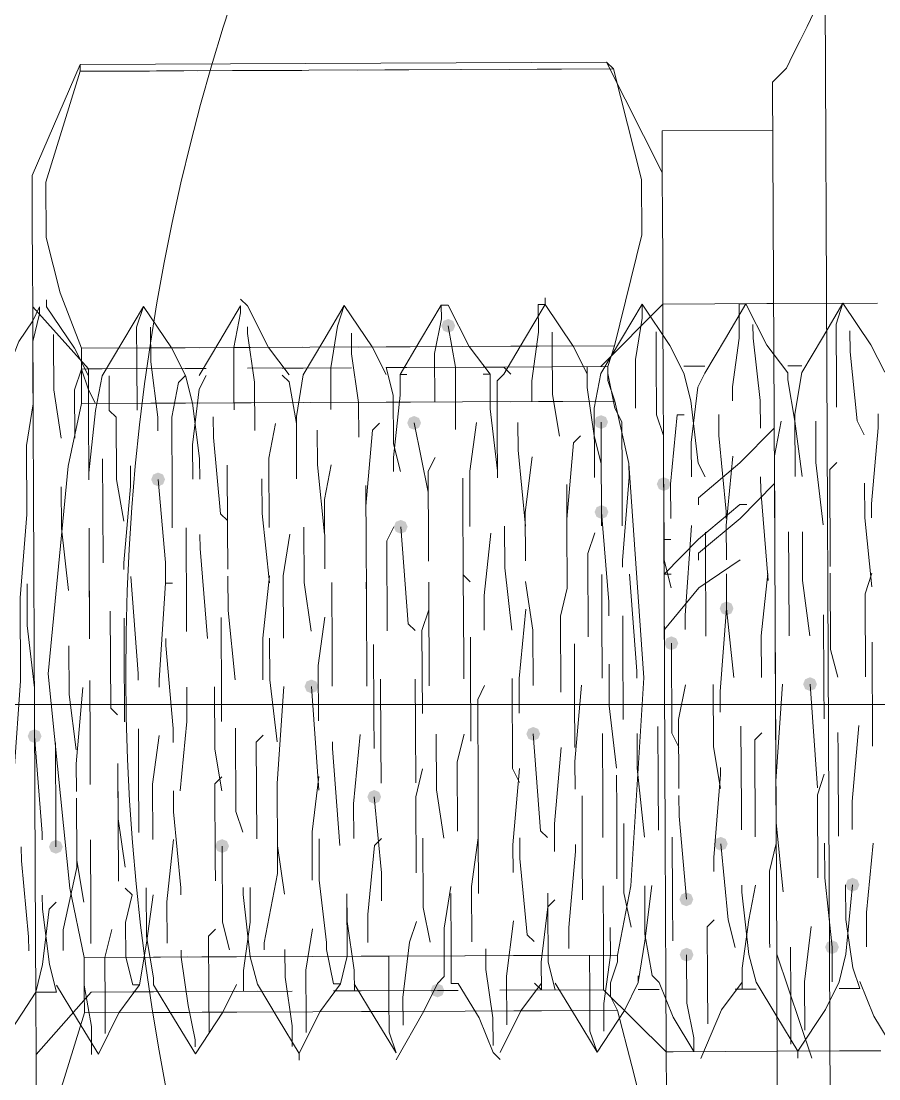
# Model space of a CAD drawing. Header units: millimetres. Extents: x 89051 to 218395, y -330386 to -125649.
# Drawn here: x 100686.65 to 100701.64, y -132844.52 to -132826.04 of the extents above; entities that cross this region are included whole.
import ezdxf

# ---------------------------------------------------------------- set-up
doc = ezdxf.new("R2010")
doc.units = ezdxf.units.MM
doc.header["$LTSCALE"] = 13
for name, pattern in [('1 实线', [0]), ('ACAD_ISO04W100', [30, 24, -3, 0, -3]), ('CENTER', [50.8, 31.75, -6.35, 6.35, -6.35])]:
    doc.linetypes.add(name, pattern=pattern)
doc.layers.get('0').update_dxf_attribs({"color": 1, "linetype": 'CENTER'})
doc.layers.add('C00-00-00', color=7, linetype='Continuous')
doc.layers.add('标注、文本', color=3, linetype='Continuous', lineweight=25)

msp = doc.modelspace()

# ---------------------------------------------------------------- hatches: boundary and pattern name
at = {"layer": 'C00-00-00'}
h = msp.add_hatch(color=256, dxfattribs=at)
h.dxf.hatch_style = 2
h.paths.add_polyline_path([(100693.994, -132831.361), (100694.03, -132831.446), (100694.116, -132831.481), (100694.201, -132831.446), (100694.236, -132831.36), (100694.2, -132831.275), (100694.115, -132831.24), (100694.029, -132831.275)])
h = msp.add_hatch(color=256, dxfattribs=at)
h.dxf.hatch_style = 2
h.paths.add_polyline_path([(100693.397, -132833.058), (100693.433, -132833.143), (100693.518, -132833.178), (100693.604, -132833.142), (100693.639, -132833.057), (100693.603, -132832.972), (100693.517, -132832.936), (100693.432, -132832.972)])
h = msp.add_hatch(color=256, dxfattribs=at)
h.dxf.hatch_style = 2
h.paths.add_polyline_path([(100696.664, -132833.043), (100696.7, -132833.128), (100696.786, -132833.163), (100696.871, -132833.128), (100696.906, -132833.042), (100696.87, -132832.957), (100696.784, -132832.922), (100696.699, -132832.957)])
h = msp.add_hatch(color=256, dxfattribs=at)
h.dxf.hatch_style = 2
h.paths.add_polyline_path([(100688.924, -132834.046), (100688.96, -132834.132), (100689.046, -132834.167), (100689.131, -132834.131), (100689.166, -132834.045), (100689.13, -132833.96), (100689.044, -132833.925), (100688.959, -132833.961)])
h = msp.add_hatch(color=256, dxfattribs=at)
h.dxf.hatch_style = 2
h.paths.add_polyline_path([(100697.758, -132834.127), (100697.794, -132834.212), (100697.88, -132834.248), (100697.965, -132834.212), (100698, -132834.126), (100697.964, -132834.041), (100697.878, -132834.006), (100697.793, -132834.042)])
h = msp.add_hatch(color=256, dxfattribs=at)
h.dxf.hatch_style = 2
h.paths.add_polyline_path([(100696.671, -132834.616), (100696.707, -132834.701), (100696.793, -132834.737), (100696.878, -132834.701), (100696.913, -132834.615), (100696.877, -132834.53), (100696.792, -132834.495), (100696.706, -132834.531)])
h = msp.add_hatch(color=256, dxfattribs=at)
h.dxf.hatch_style = 2
h.paths.add_polyline_path([(100693.163, -132834.874), (100693.199, -132834.959), (100693.285, -132834.995), (100693.37, -132834.959), (100693.405, -132834.873), (100693.369, -132834.788), (100693.284, -132834.753), (100693.198, -132834.788)])
h = msp.add_hatch(color=256, dxfattribs=at)
h.dxf.hatch_style = 2
h.paths.add_polyline_path([(100698.857, -132836.3), (100698.893, -132836.386), (100698.979, -132836.421), (100699.064, -132836.385), (100699.099, -132836.299), (100699.063, -132836.214), (100698.977, -132836.179), (100698.892, -132836.215)])
h = msp.add_hatch(color=256, dxfattribs=at)
h.dxf.hatch_style = 2
h.paths.add_polyline_path([(100697.892, -132836.91), (100697.928, -132836.995), (100698.013, -132837.03), (100698.099, -132836.994), (100698.134, -132836.909), (100698.098, -132836.823), (100698.012, -132836.788), (100697.927, -132836.824)])
h = msp.add_hatch(color=256, dxfattribs=at)
h.dxf.hatch_style = 2
h.paths.add_polyline_path([(100700.315, -132837.625), (100700.351, -132837.71), (100700.437, -132837.745), (100700.522, -132837.709), (100700.557, -132837.624), (100700.521, -132837.538), (100700.436, -132837.503), (100700.35, -132837.539)])
h = msp.add_hatch(color=256, dxfattribs=at)
h.dxf.hatch_style = 2
h.paths.add_polyline_path([(100691.603, -132837.664), (100691.639, -132837.75), (100691.724, -132837.785), (100691.809, -132837.749), (100691.845, -132837.663), (100691.809, -132837.578), (100691.723, -132837.543), (100691.638, -132837.579)])
h = msp.add_hatch(color=256, dxfattribs=at)
h.dxf.hatch_style = 2
h.paths.add_polyline_path([(100686.766, -132838.533), (100686.802, -132838.619), (100686.888, -132838.654), (100686.973, -132838.618), (100687.008, -132838.532), (100686.972, -132838.447), (100686.887, -132838.412), (100686.801, -132838.448)])
h = msp.add_hatch(color=256, dxfattribs=at)
h.dxf.hatch_style = 2
h.paths.add_polyline_path([(100695.479, -132838.494), (100695.515, -132838.579), (100695.6, -132838.614), (100695.686, -132838.578), (100695.721, -132838.493), (100695.685, -132838.407), (100695.599, -132838.372), (100695.514, -132838.408)])
h = msp.add_hatch(color=256, dxfattribs=at)
h.dxf.hatch_style = 2
h.paths.add_polyline_path([(100692.701, -132839.596), (100692.736, -132839.681), (100692.822, -132839.716), (100692.907, -132839.68), (100692.942, -132839.594), (100692.907, -132839.509), (100692.821, -132839.474), (100692.736, -132839.51)])
h = msp.add_hatch(color=256, dxfattribs=at)
h.dxf.hatch_style = 2
h.paths.add_polyline_path([(100687.138, -132840.468), (100687.174, -132840.553), (100687.26, -132840.588), (100687.345, -132840.552), (100687.38, -132840.467), (100687.344, -132840.381), (100687.259, -132840.346), (100687.173, -132840.382)])
h = msp.add_hatch(color=256, dxfattribs=at)
h.dxf.hatch_style = 2
h.paths.add_polyline_path([(100690.042, -132840.455), (100690.078, -132840.54), (100690.164, -132840.575), (100690.249, -132840.539), (100690.284, -132840.454), (100690.248, -132840.368), (100690.163, -132840.333), (100690.077, -132840.369)])
h = msp.add_hatch(color=256, dxfattribs=at)
h.dxf.hatch_style = 2
h.paths.add_polyline_path([(100698.755, -132840.415), (100698.791, -132840.5), (100698.876, -132840.536), (100698.962, -132840.5), (100698.997, -132840.414), (100698.961, -132840.329), (100698.875, -132840.294), (100698.79, -132840.329)])
h = msp.add_hatch(color=256, dxfattribs=at)
h.dxf.hatch_style = 2
h.paths.add_polyline_path([(100701.057, -132841.131), (100701.093, -132841.216), (100701.179, -132841.251), (100701.264, -132841.215), (100701.299, -132841.13), (100701.263, -132841.044), (100701.178, -132841.009), (100701.092, -132841.045)])
h = msp.add_hatch(color=256, dxfattribs=at)
h.dxf.hatch_style = 2
h.paths.add_polyline_path([(100698.154, -132841.386), (100698.19, -132841.471), (100698.276, -132841.506), (100698.361, -132841.47), (100698.396, -132841.385), (100698.36, -132841.299), (100698.274, -132841.264), (100698.189, -132841.3)])
h = msp.add_hatch(color=256, dxfattribs=at)
h.dxf.hatch_style = 2
h.paths.add_polyline_path([(100700.699, -132842.221), (100700.735, -132842.307), (100700.821, -132842.342), (100700.906, -132842.306), (100700.941, -132842.22), (100700.905, -132842.135), (100700.819, -132842.1), (100700.734, -132842.136)])
h = msp.add_hatch(color=256, dxfattribs=at)
h.dxf.hatch_style = 2
h.paths.add_polyline_path([(100698.158, -132842.354), (100698.194, -132842.439), (100698.28, -132842.474), (100698.365, -132842.438), (100698.4, -132842.353), (100698.365, -132842.268), (100698.279, -132842.232), (100698.194, -132842.268)])
h = msp.add_hatch(color=256, dxfattribs=at)
h.dxf.hatch_style = 2
h.paths.add_polyline_path([(100693.805, -132842.979), (100693.841, -132843.064), (100693.927, -132843.099), (100694.012, -132843.063), (100694.047, -132842.978), (100694.011, -132842.892), (100693.925, -132842.857), (100693.84, -132842.893)])

# ---------------------------------------------------------------- linework, layer by layer
at = {"color": 7, "linetype": '1 实线', "lineweight": 0, "extrusion": (0, 0, -1)}
for centre, major_axis, ratio, start_param, end_param in [((100704.687, -132837.484), (-0.209, 45.982), 0.866025, 2.304713, 7.120065), ((100700.754, -132837.502), (-0.209, 45.982), 0.866025, 3.141593, 6.283185), ((100719.918, -132837.415), (0.157, -34.608), 0.908418, 5.225125, 10.48821), ((100707.833, -132837.47), (0.157, -34.608), 0.908418, 6.283185, 9.424778)]:
    msp.add_ellipse(centre, major_axis=major_axis, ratio=ratio, start_param=start_param, end_param=end_param, dxfattribs=at)
at = {"layer": 'C00-00-00', "lineweight": 15}
for points in [[(100699.783, -132827.099), (100700.024, -132826.856), (100700.144, -132826.614), (100700.264, -132826.371), (100700.384, -132826.129), (100700.504, -132825.886)], [(100687.681, -132826.791), (100696.877, -132826.75)], [(100696.877, -132826.75), (100697.854, -132828.681)], [(100696.999, -132826.87), (100696.877, -132826.75)], [(100686.843, -132828.731), (100687.681, -132826.791)], [(100687.682, -132826.912), (100687.085, -132828.851), (100687.09, -132829.819), (100687.336, -132830.786), (100687.704, -132831.753)], [(100687.681, -132826.791), (100687.682, -132826.912)], [(100696.999, -132826.87), (100687.682, -132826.912)], [(100688.892, -132826.907), (100687.682, -132826.912)], [(100689.497, -132826.904), (100688.892, -132826.907)], [(100691.554, -132826.895), (100689.739, -132826.903)], [(100694.337, -132826.882), (100692.522, -132826.89)], [(100696.999, -132826.87), (100695.184, -132826.878)], [(100697.021, -132831.71), (100697.496, -132829.772), (100697.492, -132828.804), (100697.245, -132827.837), (100696.999, -132826.87)], [(100699.853, -132842.346), (100699.783, -132827.099)], [(100697.851, -132827.955), (100699.787, -132827.946)], [(100697.851, -132827.955), (100697.853, -132828.318), (100697.855, -132828.802), (100697.858, -132829.407), (100697.861, -132830.254), (100697.866, -132831.222), (100697.871, -132832.311), (100697.876, -132833.522), (100697.882, -132834.853), (100697.888, -132836.184), (100697.894, -132837.515), (100697.901, -132838.967), (100697.907, -132840.298), (100697.913, -132841.629), (100697.919, -132842.839), (100697.924, -132843.928), (100697.928, -132844.896), (100697.931, -132845.622), (100697.935, -132846.348), (100697.937, -132846.832), (100697.938, -132847.074)], [(100686.923, -132846.398), (100686.922, -132846.277), (100686.921, -132846.035), (100686.919, -132845.551), (100686.916, -132844.825), (100686.913, -132844.099), (100686.908, -132843.131), (100686.903, -132842.042), (100686.898, -132840.832), (100686.892, -132839.501), (100686.886, -132838.17), (100686.88, -132836.96), (100686.874, -132835.629), (100686.868, -132834.298), (100686.863, -132833.088), (100686.858, -132831.999), (100686.853, -132831.03), (100686.85, -132830.304), (100686.847, -132829.578), (100686.844, -132829.094), (100686.843, -132828.852), (100686.843, -132828.731)], [(100686.853, -132831.03), (100687.826, -132832.115)], [(100686.854, -132831.272), (100686.974, -132831.03)], [(100686.974, -132831.03), (100686.975, -132831.151)], [(100687.095, -132831.029), (100687.095, -132830.908)], [(100687.095, -132831.029), (100687.582, -132831.753)], [(100688.429, -132831.628), (100688.789, -132831.022)], [(100688.789, -132831.022), (100688.67, -132831.385)], [(100688.789, -132831.022), (100689.277, -132831.746)], [(100690.123, -132831.621), (100690.483, -132831.014)], [(100690.604, -132831.013), (100690.483, -132830.893)], [(100690.483, -132831.014), (100690.484, -132831.135)], [(100690.604, -132831.013), (100690.971, -132831.738)], [(100691.938, -132831.612), (100692.298, -132831.006)], [(100692.298, -132831.006), (100692.179, -132831.369)], [(100692.298, -132831.006), (100692.786, -132831.73)], [(100693.632, -132831.605), (100693.993, -132830.998)], [(100694.114, -132830.997), (100693.993, -132830.998)], [(100693.993, -132830.998), (100693.994, -132831.24)], [(100694.114, -132830.997), (100694.48, -132831.722)], [(100695.447, -132831.596), (100695.808, -132830.99)], [(100695.808, -132830.99), (100695.687, -132830.99)], [(100695.687, -132830.99), (100695.689, -132831.474)], [(100695.808, -132830.99), (100695.807, -132830.869)], [(100695.808, -132830.99), (100696.295, -132831.714)], [(100696.781, -132832.074), (100697.865, -132830.98)], [(100697.141, -132831.589), (100697.502, -132830.982)], [(100697.502, -132830.982), (100697.503, -132831.224)], [(100697.502, -132830.982), (100697.989, -132831.706)], [(100697.865, -132830.98), (100699.68, -132830.972)], [(100698.957, -132831.581), (100699.317, -132830.974)], [(100699.317, -132830.974), (100699.196, -132830.974)], [(100699.196, -132830.974), (100699.199, -132831.579)], [(100699.317, -132830.974), (100699.683, -132831.698)], [(100699.68, -132830.972), (100699.801, -132830.972)], [(100699.801, -132830.972), (100701.616, -132830.963)], [(100700.651, -132831.573), (100701.011, -132830.966)], [(100701.011, -132830.966), (100700.892, -132831.33)], [(100701.011, -132830.966), (100701.498, -132831.69)], [(100686.975, -132831.151), (100686.856, -132831.636)], [(100690.484, -132831.135), (100690.366, -132831.741)], [(100686.375, -132832.243), (100686.614, -132831.637), (100686.854, -132831.272)], [(100688.67, -132831.385), (100688.673, -132831.99)], [(100688.915, -132831.989), (100688.912, -132831.384)], [(100690.607, -132831.497), (100690.606, -132831.376)], [(100692.179, -132831.369), (100692.061, -132832.096)], [(100693.994, -132831.24), (100693.875, -132831.846)], [(100694.239, -132832.086), (100694.115, -132831.36)], [(100697.503, -132831.224), (100697.385, -132831.951)], [(100699.441, -132831.578), (100699.439, -132831.336)], [(100700.892, -132831.33), (100700.896, -132832.419)], [(100687.219, -132831.634), (100687.218, -132831.513)], [(100690.731, -132832.344), (100690.607, -132831.497)], [(100692.423, -132831.852), (100692.422, -132831.489)], [(100695.689, -132831.474), (100695.572, -132832.322)], [(100695.932, -132831.715), (100695.931, -132831.473)], [(100696.781, -132832.195), (100697.141, -132831.589)], [(100697.748, -132831.949), (100697.746, -132831.465)], [(100698.596, -132832.187), (100698.957, -132831.581)], [(100699.199, -132831.579), (100699.081, -132832.427)], [(100699.567, -132832.667), (100699.441, -132831.578)], [(100700.29, -132832.179), (100700.651, -132831.573)], [(100701.136, -132831.813), (100701.134, -132831.45)], [(100686.856, -132831.636), (100686.859, -132832.362)], [(100687.223, -132832.481), (100687.219, -132831.634)], [(100687.582, -132831.753), (100687.827, -132832.236)], [(100697.021, -132831.71), (100687.704, -132831.753)], [(100688.914, -132831.747), (100687.704, -132831.753)], [(100687.704, -132831.753), (100687.705, -132831.995), (100687.706, -132832.237), (100687.707, -132832.6), (100687.708, -132832.721)], [(100688.069, -132832.235), (100688.429, -132831.628)], [(100689.519, -132831.744), (100688.914, -132831.747)], [(100689.277, -132831.746), (100689.521, -132832.228)], [(100691.576, -132831.735), (100689.761, -132831.743)], [(100689.763, -132832.227), (100690.123, -132831.621)], [(100690.366, -132831.741), (100690.369, -132832.588)], [(100690.971, -132831.738), (100691.336, -132832.22)], [(100691.578, -132832.219), (100691.938, -132831.612)], [(100694.359, -132831.722), (100692.544, -132831.731)], [(100692.786, -132831.73), (100693.03, -132832.212)], [(100693.272, -132832.211), (100693.632, -132831.605)], [(100694.48, -132831.722), (100694.845, -132832.204)], [(100695.087, -132832.203), (100695.447, -132831.596)], [(100697.021, -132831.71), (100695.206, -132831.719)], [(100695.936, -132832.562), (100695.932, -132831.715)], [(100696.295, -132831.714), (100696.539, -132832.197)], [(100697.025, -132832.678), (100696.903, -132832.316), (100696.902, -132832.074), (100697.021, -132831.71)], [(100697.989, -132831.706), (100698.233, -132832.189)], [(100699.683, -132831.698), (100700.048, -132832.181)], [(100701.498, -132831.69), (100701.742, -132832.173)], [(100692.548, -132832.699), (100692.423, -132831.852)], [(100693.875, -132831.846), (100693.879, -132832.693)], [(100697.385, -132831.951), (100697.389, -132832.798)], [(100697.753, -132832.917), (100697.748, -132831.949)], [(100701.262, -132833.022), (100701.136, -132831.813)], [(100687.586, -132832.479), (100687.705, -132832.116)], [(100687.705, -132832.116), (100688.068, -132832.114)], [(100687.705, -132832.116), (100687.828, -132832.478)], [(100687.826, -132832.115), (100689.641, -132832.107)], [(100687.826, -132832.115), (100687.827, -132832.236)], [(100688.673, -132831.99), (100688.677, -132832.837)], [(100689.04, -132832.957), (100688.915, -132831.989)], [(100689.52, -132832.107), (100689.883, -132832.106)], [(100690.609, -132832.102), (100692.424, -132832.094)], [(100691.214, -132832.1), (100691.577, -132832.098)], [(100692.061, -132832.096), (100692.065, -132832.822)], [(100693.029, -132832.091), (100693.392, -132832.09)], [(100693.029, -132832.091), (100693.153, -132832.575)], [(100693.271, -132832.09), (100695.087, -132832.082)], [(100694.244, -132833.175), (100694.239, -132832.086)], [(100694.724, -132832.084), (100695.087, -132832.082)], [(100695.087, -132832.082), (100696.781, -132832.074)], [(100695.208, -132832.203), (100695.087, -132832.082)], [(100696.539, -132832.076), (100696.902, -132832.074)], [(100696.54, -132832.318), (100696.539, -132832.076)], [(100696.539, -132832.076), (100696.54, -132832.439)], [(100698.233, -132832.068), (100698.596, -132832.066)], [(100700.048, -132832.06), (100700.29, -132832.058)], [(100687.827, -132832.236), (100687.828, -132832.599)], [(100688.069, -132832.235), (100687.95, -132832.841)], [(100688.192, -132832.84), (100688.19, -132832.234)], [(100689.4, -132832.35), (100689.521, -132832.228)], [(100689.521, -132832.228), (100689.644, -132832.712)], [(100689.884, -132832.227), (100689.764, -132832.469)], [(100691.215, -132832.221), (100691.336, -132832.341)], [(100691.578, -132832.219), (100691.46, -132832.946)], [(100693.393, -132832.211), (100693.272, -132832.211)], [(100693.272, -132832.211), (100693.274, -132832.574)], [(100694.724, -132832.205), (100694.845, -132832.204)], [(100694.845, -132832.204), (100694.848, -132832.809)], [(100695.087, -132832.203), (100694.967, -132832.325)], [(100694.967, -132832.325), (100694.97, -132833.172)], [(100695.572, -132832.322), (100695.573, -132832.685)], [(100696.781, -132832.195), (100696.663, -132832.801)], [(100697.026, -132832.799), (100696.902, -132832.195)], [(100698.233, -132832.189), (100698.356, -132832.672)], [(100698.596, -132832.187), (100698.476, -132832.43)], [(100700.048, -132832.181), (100700.049, -132832.302)], [(100700.049, -132832.302), (100700.173, -132833.027)], [(100700.29, -132832.179), (100700.173, -132832.906)], [(100686.859, -132832.362), (100686.861, -132832.725)], [(100687.348, -132833.327), (100687.223, -132832.481)], [(100687.59, -132833.326), (100687.586, -132832.479)], [(100687.828, -132832.478), (100687.95, -132832.72)], [(100689.282, -132832.956), (100689.4, -132832.35)], [(100689.764, -132832.469), (100689.647, -132833.438)], [(100690.735, -132833.191), (100690.731, -132832.344)], [(100691.336, -132832.341), (100691.461, -132833.067)], [(100696.54, -132832.439), (100696.665, -132833.285)], [(100698.476, -132832.43), (100698.36, -132833.398)], [(100699.081, -132832.427), (100699.082, -132832.669)], [(100700.896, -132832.419), (100700.898, -132832.782)], [(100697.025, -132832.678), (100687.708, -132832.721)], [(100687.828, -132832.599), (100687.831, -132833.083)], [(100690.369, -132832.588), (100690.371, -132832.83)], [(100694.363, -132832.69), (100692.548, -132832.699)], [(100692.551, -132833.304), (100692.548, -132832.699)], [(100693.153, -132832.575), (100693.156, -132833.422)], [(100693.274, -132832.574), (100693.158, -132833.664)], [(100697.025, -132832.678), (100695.21, -132832.687)], [(100696.06, -132833.288), (100695.936, -132832.562)], [(100697.069, -132842.359), (100697.306, -132841.148), (100697.531, -132837.516), (100697.272, -132833.766), (100697.025, -132832.678)], [(100698.356, -132832.672), (100698.482, -132833.761)], [(100699.569, -132833.151), (100699.567, -132832.667)], [(100686.861, -132832.725), (100686.743, -132833.451), (100686.749, -132834.661), (100686.634, -132836.114), (100686.641, -132837.566), (100686.527, -132839.14), (100686.533, -132840.471), (100686.418, -132841.802), (100686.422, -132842.77), (100686.305, -132843.618), (100686.308, -132844.102), (100686.187, -132844.102)], [(100687.708, -132832.721), (100687.471, -132833.811), (100687.124, -132837.443), (100687.504, -132841.192), (100687.752, -132842.401)], [(100688.918, -132832.715), (100687.708, -132832.721)], [(100687.95, -132832.841), (100687.834, -132833.93)], [(100688.314, -132832.96), (100688.192, -132832.84)], [(100689.523, -132832.712), (100688.918, -132832.715)], [(100689.644, -132832.712), (100689.769, -132833.679)], [(100691.58, -132832.703), (100689.765, -132832.711)], [(100694.848, -132832.809), (100694.974, -132833.898)], [(100696.663, -132832.801), (100696.668, -132833.89)], [(100697.148, -132833.041), (100697.026, -132832.799)], [(100688.319, -132834.049), (100688.314, -132832.96)], [(100689.041, -132833.199), (100689.04, -132832.957)], [(100689.283, -132833.077), (100689.282, -132832.956)], [(100690.01, -132833.315), (100690.008, -132832.952)], [(100690.979, -132833.674), (100691.098, -132833.068)], [(100691.46, -132832.946), (100691.465, -132834.035)], [(100691.461, -132833.067), (100691.465, -132834.035)], [(100692.792, -132833.182), (100692.913, -132833.06)], [(100693.765, -132834.266), (100693.518, -132833.057)], [(100694.49, -132833.9), (100694.607, -132833.052)], [(100695.335, -132833.533), (100695.333, -132833.049)], [(100696.788, -132833.769), (100696.785, -132833.042)], [(100697.152, -132834.009), (100697.148, -132833.041)], [(100697.875, -132833.28), (100697.753, -132832.917)], [(100698, -132834.126), (100698.116, -132832.915)], [(100698.116, -132832.915), (100698.237, -132832.915)], [(100698.843, -132833.275), (100698.842, -132832.912)], [(100699.813, -132833.634), (100699.931, -132833.028)], [(100700.173, -132832.906), (100700.178, -132833.995)], [(100700.173, -132833.027), (100700.299, -132833.995)], [(100700.54, -132833.751), (100700.536, -132833.025)], [(100701.384, -132833.264), (100701.262, -132833.022)], [(100701.626, -132833.141), (100701.625, -132832.899)], [(100687.831, -132833.083), (100687.834, -132833.809)], [(100689.288, -132834.166), (100689.283, -132833.077)], [(100691.827, -132833.791), (100691.824, -132833.186)], [(100692.677, -132834.513), (100692.792, -132833.182)], [(100694.97, -132833.172), (100694.974, -132834.019)], [(100699.811, -132833.15), (100699.208, -132833.758)], [(100701.511, -132834.473), (100701.626, -132833.141)], [(100689.647, -132833.438), (100689.65, -132834.043)], [(100690.137, -132834.646), (100690.01, -132833.315)], [(100693.156, -132833.422), (100693.28, -132833.905)], [(100696.188, -132834.739), (100696.303, -132833.408)], [(100696.303, -132833.408), (100696.423, -132833.286)], [(100696.665, -132833.285), (100696.788, -132833.769)], [(100698.36, -132833.398), (100698.363, -132834.003)], [(100698.97, -132834.606), (100698.843, -132833.275)], [(100695.462, -132834.864), (100695.335, -132833.533)], [(100687.834, -132833.809), (100687.834, -132833.93)], [(100688.075, -132833.687), (100688.079, -132834.534)], [(100688.56, -132833.806), (100688.562, -132834.169)], [(100689.769, -132833.679), (100689.771, -132834.042)], [(100690.254, -132833.798), (100690.259, -132834.887)], [(100690.985, -132834.884), (100690.979, -132833.674)], [(100691.954, -132835.001), (100691.827, -132833.791)], [(100692.069, -132833.79), (100691.951, -132834.396)], [(100693.158, -132833.664), (100693.159, -132833.906)], [(100693.884, -132833.661), (100693.764, -132833.903)], [(100695.578, -132833.653), (100695.461, -132834.622)], [(100696.792, -132834.495), (100696.788, -132833.769)], [(100697.272, -132833.766), (100697.273, -132834.008)], [(100698.482, -132833.761), (100698.605, -132834.002)], [(100699.208, -132833.758), (100698.485, -132834.366)], [(100699.087, -132833.637), (100698.971, -132834.848)], [(100699.818, -132834.844), (100699.813, -132833.634)], [(100700.665, -132834.84), (100700.54, -132833.751)], [(100700.903, -132833.75), (100700.782, -132833.871)], [(100687.834, -132833.93), (100687.835, -132834.051)], [(100693.764, -132833.903), (100693.77, -132835.234)], [(100694.494, -132834.868), (100694.49, -132833.9)], [(100696.668, -132833.89), (100696.668, -132834.011)], [(100700.782, -132833.871), (100700.79, -132835.565)], [(100687.355, -132834.9), (100687.351, -132834.174)], [(100688.443, -132834.775), (100688.319, -132834.049)], [(100688.562, -132834.169), (100688.447, -132835.501)], [(100689.173, -132835.497), (100689.045, -132834.046)], [(100689.291, -132834.892), (100689.288, -132834.166)], [(100690.863, -132834.643), (100690.86, -132834.037)], [(100692.681, -132835.239), (100692.676, -132834.15)], [(100694.371, -132834.385), (100694.369, -132834.022)], [(100696.188, -132834.86), (100696.185, -132834.134)], [(100697.156, -132834.856), (100697.152, -132834.009)], [(100697.273, -132834.008), (100697.159, -132835.461)], [(100697.885, -132835.458), (100697.879, -132834.127)], [(100698.003, -132834.731), (100698, -132834.126)], [(100699.815, -132834.118), (100699.213, -132834.726)], [(100699.574, -132834.24), (100699.573, -132833.998)], [(100701.391, -132834.716), (100701.388, -132834.111)], [(100693.768, -132834.871), (100693.765, -132834.266)], [(100699.702, -132835.812), (100699.574, -132834.24)], [(100688.079, -132834.534), (100688.084, -132835.502)], [(100691.951, -132834.396), (100691.956, -132835.606)], [(100692.679, -132834.876), (100692.677, -132834.513)], [(100694.377, -132835.716), (100694.371, -132834.385)], [(100696.793, -132834.858), (100696.792, -132834.495)], [(100698.485, -132834.366), (100698.486, -132834.487)], [(100698.488, -132835.092), (100699.212, -132834.484)], [(100699.212, -132834.484), (100699.333, -132834.483)], [(100701.512, -132834.715), (100701.511, -132834.473)], [(100690.258, -132834.766), (100690.137, -132834.646)], [(100690.989, -132835.852), (100690.863, -132834.643)], [(100695.461, -132834.622), (100695.465, -132835.469)], [(100696.792, -132834.616), (100696.92, -132836.188)], [(100699.213, -132834.726), (100698.49, -132835.334)], [(100698.971, -132834.727), (100698.97, -132834.606)], [(100699.818, -132834.844), (100699.818, -132834.723)], [(100701.517, -132835.925), (100701.391, -132834.716)], [(100687.481, -132835.989), (100687.355, -132834.9)], [(100687.839, -132834.898), (100687.842, -132835.503)], [(100689.533, -132834.891), (100689.54, -132836.464)], [(100690.259, -132834.887), (100690.262, -132835.613)], [(100691.59, -132834.881), (100691.594, -132835.849)], [(100693.163, -132834.874), (100693.043, -132835.117)], [(100693.284, -132834.874), (100693.413, -132836.567)], [(100695.099, -132834.865), (100695.102, -132835.591)], [(100696.189, -132835.102), (100696.188, -132834.739)], [(100696.193, -132835.949), (100696.188, -132834.86)], [(100698.366, -132834.85), (100698.253, -132836.424)], [(100698.971, -132834.848), (100698.974, -132835.453)], [(100687.839, -132835.019), (100687.841, -132835.382)], [(100689.775, -132835.01), (100689.777, -132835.252)], [(100691.349, -132835.003), (100691.231, -132835.73)], [(100694.858, -132834.987), (100694.742, -132836.077)], [(100696.673, -132834.979), (100696.553, -132835.343)], [(100698.004, -132835.094), (100697.883, -132835.095)], [(100697.886, -132835.7), (100698.488, -132835.092)], [(100698.609, -132834.97), (100698.61, -132835.212)], [(100700.061, -132834.964), (100700.064, -132835.69)], [(100700.303, -132834.963), (100700.307, -132835.81)], [(100689.777, -132835.252), (100689.905, -132836.825)], [(100692.684, -132835.965), (100692.681, -132835.239)], [(100693.043, -132835.117), (100693.05, -132836.69)], [(100693.77, -132835.234), (100693.771, -132835.476)], [(100698.61, -132835.212), (100698.617, -132836.785)], [(100687.841, -132835.382), (100687.848, -132836.834)], [(100696.553, -132835.343), (100696.56, -132836.795)], [(100697.159, -132835.461), (100697.16, -132835.582)], [(100698.008, -132835.941), (100697.885, -132835.458)], [(100698.49, -132835.334), (100698.49, -132835.455)], [(100698.492, -132835.939), (100699.216, -132835.452)], [(100687.842, -132835.503), (100687.846, -132836.471)], [(100688.447, -132835.501), (100688.447, -132835.622)], [(100689.174, -132835.86), (100689.173, -132835.497)], [(100695.102, -132835.591), (100695.228, -132836.68)], [(100688.697, -132837.436), (100688.569, -132835.742)], [(100690.266, -132836.339), (100690.263, -132835.734)], [(100690.873, -132836.821), (100690.989, -132835.731)], [(100691.231, -132835.73), (100691.236, -132836.819)], [(100693.773, -132835.96), (100693.773, -132835.839)], [(100694.499, -132835.836), (100694.377, -132835.716)], [(100694.384, -132837.168), (100694.377, -132835.716)], [(100695.591, -132836.678), (100695.467, -132835.832)], [(100696.8, -132836.431), (100696.797, -132835.705)], [(100697.41, -132837.396), (100697.281, -132835.702)], [(100697.886, -132835.7), (100698.007, -132835.699)], [(100697.894, -132837.515), (100697.886, -132835.7)], [(100698.978, -132836.3), (100698.975, -132835.695)], [(100699.585, -132836.781), (100699.701, -132835.691)], [(100700.064, -132835.69), (100700.069, -132836.779)], [(100700.307, -132835.81), (100700.432, -132836.777)], [(100700.796, -132837.018), (100700.79, -132835.686)], [(100701.397, -132836.047), (100701.516, -132835.683)], [(100686.757, -132836.597), (100686.754, -132835.871)], [(100689.061, -132837.555), (100689.174, -132835.86)], [(100689.174, -132835.86), (100689.295, -132835.86)], [(100691.594, -132835.849), (100691.719, -132836.696)], [(100692.084, -132837.057), (100692.078, -132835.847)], [(100692.685, -132836.086), (100692.683, -132835.844)], [(100693.781, -132837.654), (100693.773, -132835.96)], [(100696.074, -132836.434), (100696.193, -132835.949)], [(100697.891, -132836.668), (100698.492, -132835.939)], [(100692.692, -132837.659), (100692.685, -132836.086)], [(100694.742, -132836.077), (100694.744, -132836.682)], [(100696.92, -132836.188), (100696.921, -132836.43)], [(100701.404, -132837.499), (100701.397, -132836.047)], [(100688.208, -132836.349), (100688.216, -132838.043)], [(100690.392, -132837.549), (100690.266, -132836.339)], [(100693.775, -132836.323), (100693.655, -132836.687)], [(100695.469, -132836.316), (100695.353, -132837.526)], [(100698.978, -132836.3), (100698.864, -132837.752)], [(100699.104, -132837.509), (100698.978, -132836.3)], [(100687.846, -132836.471), (100687.847, -132836.713)], [(100688.451, -132836.469), (100688.453, -132836.953)], [(100689.54, -132836.464), (100689.541, -132836.706)], [(100690.145, -132836.461), (100690.152, -132837.913)], [(100691.96, -132836.453), (100691.843, -132837.3)], [(100693.413, -132836.567), (100693.534, -132836.688)], [(100696.08, -132837.765), (100696.074, -132836.434)], [(100696.805, -132837.52), (100696.8, -132836.431)], [(100697.163, -132836.429), (100697.166, -132836.913)], [(100698.253, -132836.424), (100698.254, -132836.666)], [(100700.673, -132836.413), (100700.678, -132837.623)], [(100686.883, -132837.686), (100686.757, -132836.597)], [(100693.655, -132836.687), (100693.662, -132838.139)], [(100695.596, -132837.646), (100695.591, -132836.678)], [(100688.453, -132836.953), (100688.459, -132838.284)], [(100689.179, -132836.949), (100689.179, -132836.828)], [(100689.307, -132838.401), (100689.179, -132836.949)], [(100690.876, -132837.547), (100690.873, -132836.821)], [(100690.997, -132837.546), (100690.994, -132836.82)], [(100692.815, -132838.143), (100692.809, -132836.933)], [(100694.505, -132837.288), (100694.503, -132836.804)], [(100696.323, -132837.885), (100696.319, -132836.917)], [(100697.166, -132836.913), (100697.172, -132838.244)], [(100698.02, -132838.482), (100698.013, -132836.909)], [(100699.589, -132837.507), (100699.585, -132836.781)], [(100699.833, -132838.111), (100699.827, -132836.78)], [(100701.53, -132838.708), (100701.522, -132836.893)], [(100687.489, -132837.804), (100687.485, -132836.957)], [(100692.087, -132837.662), (100692.084, -132837.057)], [(100700.92, -132837.501), (100700.796, -132837.018)], [(100691.843, -132837.3), (100691.847, -132838.268)], [(100694.385, -132837.531), (100694.384, -132837.168)], [(100694.511, -132838.619), (100694.505, -132837.288)], [(100696.925, -132837.277), (100696.929, -132838.003)], [(100688.698, -132837.557), (100688.697, -132837.436)], [(100697.41, -132837.517), (100697.41, -132837.396)], [(100687.73, -132837.682), (100687.615, -132839.014)], [(100687.851, -132837.56), (100687.856, -132838.649)], [(100689.062, -132837.676), (100689.061, -132837.555)], [(100689.546, -132837.674), (100689.548, -132838.279)], [(100690.03, -132837.672), (100690.035, -132838.761)], [(100691.123, -132838.635), (100690.997, -132837.546)], [(100691.24, -132837.666), (100691.126, -132839.361)], [(100691.724, -132837.664), (100691.853, -132839.478)], [(100692.933, -132837.537), (100692.938, -132838.626)], [(100693.538, -132837.535), (100693.542, -132838.382)], [(100694.749, -132837.65), (100694.629, -132837.893)], [(100695.232, -132837.527), (100695.239, -132839.1)], [(100695.353, -132837.526), (100695.356, -132838.131)], [(100696.443, -132837.642), (100696.328, -132838.974)], [(100698.258, -132837.634), (100698.14, -132838.24)], [(100698.742, -132837.632), (100698.747, -132838.721)], [(100699.952, -132837.626), (100699.839, -132839.321)], [(100700.436, -132837.624), (100700.565, -132839.439)], [(100700.678, -132837.623), (100700.681, -132838.228)], [(100687.614, -132838.772), (100687.489, -132837.804)], [(100698.864, -132837.752), (100698.865, -132838.115)], [(100688.216, -132838.043), (100688.338, -132838.163)], [(100690.152, -132837.913), (100690.153, -132838.276)], [(100694.629, -132837.893), (100694.636, -132839.466)], [(100696.327, -132838.732), (100696.323, -132837.885)], [(100696.929, -132838.003), (100697.055, -132839.092)], [(100692.818, -132838.748), (100692.815, -132838.143)], [(100698.14, -132838.24), (100698.145, -132839.45)], [(100699.835, -132838.595), (100699.833, -132838.111)], [(100688.705, -132839.13), (100688.702, -132838.404)], [(100689.308, -132838.643), (100689.307, -132838.401)], [(100689.548, -132838.279), (100689.433, -132839.489)], [(100690.402, -132839.848), (100690.396, -132838.396)], [(100693.542, -132838.382), (100693.546, -132839.35)], [(100697.782, -132839.33), (100697.777, -132838.362)], [(100699.236, -132839.808), (100699.229, -132838.356)], [(100701.172, -132839.678), (100701.286, -132838.346)], [(100687.016, -132840.226), (100686.887, -132838.533)], [(100688.948, -132839.371), (100689.065, -132838.523)], [(100690.76, -132838.636), (100690.88, -132838.515)], [(100692.459, -132839.718), (100692.575, -132838.507)], [(100693.91, -132839.469), (100693.906, -132838.501)], [(100694.271, -132838.983), (100694.39, -132838.499)], [(100695.728, -132840.187), (100695.6, -132838.493)], [(100696.81, -132838.609), (100696.81, -132838.488)], [(100696.815, -132839.577), (100696.81, -132838.609)], [(100697.418, -132839.09), (100697.415, -132838.485)], [(100698.142, -132838.724), (100698.02, -132838.482)], [(100699.472, -132838.597), (100699.593, -132838.475)], [(100699.48, -132840.291), (100699.472, -132838.597)], [(100700.926, -132838.832), (100700.924, -132838.469)], [(100687.257, -132840.104), (100687.251, -132838.652)], [(100687.856, -132838.649), (100687.859, -132839.376)], [(100690.035, -132838.761), (100690.159, -132839.486)], [(100690.768, -132840.33), (100690.76, -132838.636)], [(100692.092, -132838.751), (100692.091, -132838.63)], [(100692.22, -132840.445), (100692.092, -132838.751)], [(100692.938, -132838.626), (100692.941, -132839.352)], [(100695.97, -132840.065), (100696.085, -132838.733)], [(100698.747, -132838.721), (100698.871, -132839.446)], [(100694.276, -132840.193), (100694.271, -132838.983)], [(100696.328, -132838.974), (100696.33, -132839.458)], [(100700.932, -132840.284), (100700.926, -132838.832)], [(100687.615, -132839.014), (100687.618, -132839.498)], [(100688.342, -132839.01), (100688.346, -132839.978)], [(100688.71, -132840.219), (100688.705, -132839.13)], [(100693.666, -132839.107), (100693.548, -132839.592)], [(100695.239, -132839.1), (100695.362, -132839.341)], [(100695.36, -132839.099), (100695.245, -132840.431)], [(100697.544, -132840.3), (100697.418, -132839.09)], [(100698.87, -132839.083), (100698.87, -132839.204)], [(100688.343, -132839.252), (100688.346, -132839.978)], [(100690.158, -132839.244), (100690.037, -132839.366)], [(100691.852, -132839.236), (100691.735, -132840.205)], [(100697.055, -132839.213), (100697.058, -132839.818)], [(100697.786, -132840.177), (100697.782, -132839.33)], [(100698.87, -132839.204), (100698.756, -132840.657)], [(100699.839, -132839.321), (100699.839, -132839.442)], [(100700.685, -132839.196), (100700.566, -132839.56)], [(100688.953, -132840.339), (100688.948, -132839.371)], [(100689.313, -132839.853), (100689.312, -132839.49)], [(100690.037, -132839.366), (100690.043, -132840.697)], [(100691.126, -132839.361), (100691.127, -132839.482)], [(100691.131, -132840.45), (100691.127, -132839.482)], [(100694.035, -132840.316), (100693.91, -132839.469)], [(100694.639, -132840.192), (100694.636, -132839.466)], [(100699.842, -132840.047), (100699.839, -132839.442)], [(100687.623, -132840.708), (100687.618, -132839.619)], [(100692.462, -132840.323), (100692.459, -132839.718)], [(100692.949, -132840.925), (100692.822, -132839.595)], [(100693.548, -132839.592), (100693.554, -132840.923)], [(100696.457, -132840.668), (100696.452, -132839.578)], [(100696.818, -132840.303), (100696.815, -132839.577)], [(100698.147, -132839.934), (100698.146, -132839.571)], [(100700.566, -132839.56), (100700.573, -132841.012)], [(100701.174, -132840.162), (100701.172, -132839.678)], [(100689.44, -132841.183), (100689.313, -132839.853)], [(100690.525, -132840.21), (100690.402, -132839.848)], [(100697.058, -132839.818), (100697.063, -132841.028)], [(100699.238, -132840.171), (100699.236, -132839.808)], [(100688.346, -132839.978), (100688.351, -132841.067)], [(100688.346, -132839.978), (100688.471, -132840.825)], [(100695.972, -132840.549), (100695.97, -132840.065)], [(100697.18, -132840.059), (100697.185, -132841.269)], [(100698.275, -132841.385), (100698.147, -132839.934)], [(100699.969, -132841.257), (100699.842, -132840.047)], [(100687.017, -132840.347), (100687.016, -132840.226)], [(100687.259, -132840.467), (100687.257, -132840.104)], [(100691.735, -132840.205), (100691.739, -132841.052)], [(100694.644, -132841.281), (100694.639, -132840.192)], [(100695.85, -132840.307), (100695.728, -132840.187)], [(100687.864, -132840.344), (100687.865, -132840.586)], [(100689.316, -132840.337), (100689.2, -132841.427)], [(100690.163, -132840.454), (100690.169, -132841.785)], [(100691.256, -132841.296), (100691.131, -132840.45)], [(100691.131, -132840.45), (100691.133, -132840.934)], [(100691.857, -132840.325), (100691.86, -132841.051)], [(100692.825, -132840.442), (100692.71, -132841.653)], [(100692.946, -132840.32), (100692.825, -132840.442)], [(100693.672, -132840.317), (100693.677, -132841.527)], [(100694.64, -132840.313), (100694.523, -132841.16)], [(100695.245, -132840.431), (100695.248, -132840.915)], [(100695.366, -132840.309), (100695.368, -132840.672)], [(100696.335, -132840.426), (100696.335, -132840.547)], [(100698.028, -132840.297), (100698.033, -132841.386)], [(100698.876, -132840.415), (100699.003, -132841.745)], [(100699.844, -132840.41), (100699.725, -132840.895)], [(100700.691, -132840.406), (100700.694, -132841.011)], [(100701.538, -132840.402), (100701.422, -132841.613)], [(100686.654, -132840.47), (100686.655, -132840.712)], [(100687.622, -132840.466), (100687.624, -132840.829)], [(100687.865, -132840.586), (100687.868, -132841.312)], [(100696.335, -132840.547), (100696.22, -132841.879)], [(100686.655, -132840.712), (100686.782, -132842.043)], [(100687.624, -132840.829), (100687.387, -132841.919)], [(100687.747, -132841.433), (100687.623, -132840.708)], [(100690.043, -132840.697), (100690.045, -132841.06)], [(100695.368, -132840.672), (100695.495, -132842.003)], [(100696.46, -132841.394), (100696.457, -132840.668)], [(100698.756, -132840.657), (100698.757, -132840.899)], [(100691.133, -132840.934), (100690.897, -132842.145)], [(100692.951, -132841.41), (100692.949, -132840.925)], [(100699.725, -132840.895), (100699.73, -132842.105)], [(100700.694, -132841.011), (100700.82, -132842.221)], [(100688.472, -132841.188), (100688.594, -132841.308)], [(100688.839, -132842.033), (100688.835, -132841.186)], [(100689.441, -132841.304), (100689.44, -132841.183)], [(100690.53, -132841.3), (100690.53, -132841.179)], [(100690.653, -132841.783), (100690.651, -132841.178)], [(100691.86, -132841.051), (100691.986, -132842.14)], [(100694.042, -132841.889), (100694.16, -132841.162)], [(100694.523, -132841.16), (100694.527, -132842.128)], [(100696.822, -132841.271), (100696.822, -132841.15)], [(100697.552, -132841.994), (100697.548, -132841.147)], [(100697.552, -132842.115), (100697.669, -132841.146)], [(100699.243, -132841.26), (100699.242, -132841.139)], [(100699.366, -132841.743), (100699.484, -132841.138)], [(100701.06, -132841.736), (100701.057, -132841.131)], [(100701.063, -132842.341), (100701.178, -132841.13)], [(100687.022, -132841.557), (100687.021, -132841.315)], [(100687.868, -132841.312), (100687.871, -132842.038)], [(100688.594, -132841.308), (100688.475, -132841.793)], [(100688.84, -132842.154), (100688.957, -132841.307)], [(100690.656, -132842.388), (100690.53, -132841.3)], [(100692.35, -132842.38), (100692.345, -132841.291)], [(100692.347, -132841.775), (100692.345, -132841.291)], [(100694.165, -132842.251), (100694.16, -132841.283)], [(100695.855, -132841.517), (100695.854, -132841.275)], [(100696.826, -132841.997), (100696.822, -132841.271)], [(100697.185, -132841.269), (100697.309, -132841.874)], [(100698.033, -132841.386), (100698.036, -132842.112)], [(100699.369, -132842.348), (100699.243, -132841.26)], [(100687.147, -132842.525), (100687.022, -132841.557)], [(100687.026, -132842.526), (100687.143, -132841.557)], [(100687.143, -132841.557), (100687.263, -132841.435)], [(100689.2, -132841.427), (100689.203, -132842.153)], [(100693.677, -132841.527), (100693.801, -132842.132)], [(100695.739, -132842.486), (100695.855, -132841.517)], [(100695.855, -132841.517), (100695.976, -132841.396)], [(100695.86, -132842.485), (100695.855, -132841.517)], [(100692.71, -132841.653), (100692.712, -132842.137)], [(100698.761, -132841.746), (100698.64, -132841.868)], [(100699.003, -132841.745), (100699.126, -132842.229)], [(100699.249, -132842.591), (100699.366, -132841.743)], [(100701.185, -132842.582), (100701.06, -132841.736)], [(100701.422, -132841.613), (100701.425, -132842.218)], [(100687.387, -132841.919), (100687.388, -132842.282)], [(100688.234, -132841.915), (100688.115, -132842.4)], [(100688.475, -132841.793), (100688.478, -132842.398)], [(100690.049, -132841.907), (100689.928, -132842.028)], [(100690.169, -132841.785), (100690.292, -132842.269)], [(100690.536, -132842.631), (100690.653, -132841.783)], [(100691.743, -132841.899), (100691.625, -132842.626)], [(100692.472, -132842.622), (100692.347, -132841.775)], [(100693.557, -132841.77), (100693.438, -132842.133)], [(100694.046, -132842.736), (100694.042, -132841.889)], [(100695.252, -132841.762), (100695.135, -132842.731)], [(100696.22, -132841.879), (100696.222, -132842.242)], [(100696.946, -132841.875), (100696.948, -132842.359)], [(100698.64, -132841.868), (100698.645, -132842.836)], [(100700.455, -132841.859), (100700.339, -132842.828)], [(100686.782, -132842.043), (100686.783, -132842.285)], [(100687.871, -132842.038), (100687.872, -132842.159)], [(100688.964, -132842.759), (100688.839, -132842.033)], [(100689.928, -132842.028), (100689.933, -132842.996)], [(100695.495, -132842.003), (100695.616, -132842.123)], [(100696.828, -132842.481), (100696.826, -132841.997)], [(100697.435, -132842.841), (100697.552, -132842.115)], [(100697.676, -132842.719), (100697.552, -132841.994)], [(100699.73, -132842.105), (100699.731, -132842.226)], [(100688.722, -132842.881), (100688.84, -132842.154)], [(100689.446, -132842.394), (100689.445, -132842.273)], [(100690.897, -132842.145), (100690.898, -132842.266)], [(100691.263, -132842.748), (100691.261, -132842.264)], [(100691.986, -132842.14), (100691.987, -132842.261)], [(100691.987, -132842.261), (100692.11, -132842.865)], [(100693.438, -132842.133), (100693.321, -132843.102)], [(100694.167, -132842.856), (100694.165, -132842.251)], [(100694.771, -132842.611), (100694.77, -132842.248)], [(100700.098, -132843.071), (100700.094, -132842.224)], [(100700.82, -132842.221), (100700.823, -132842.826)], [(100697.069, -132842.359), (100687.752, -132842.401)], [(100688.962, -132842.396), (100687.752, -132842.401)], [(100687.754, -132842.885), (100687.752, -132842.401)], [(100687.752, -132842.401), (100687.754, -132842.764), (100687.755, -132843.006), (100687.756, -132843.369)], [(100688.115, -132842.4), (100688.119, -132843.247)], [(100688.478, -132842.398), (100688.601, -132842.881)], [(100689.567, -132842.393), (100688.962, -132842.396)], [(100689.571, -132843.24), (100689.446, -132842.394)], [(100691.624, -132842.384), (100689.809, -132842.392)], [(100690.779, -132842.871), (100690.656, -132842.388)], [(100692.231, -132842.865), (100692.35, -132842.38)], [(100694.407, -132842.371), (100692.592, -132842.379)], [(100693.079, -132843.103), (100693.076, -132842.377)], [(100697.069, -132842.359), (100695.254, -132842.367)], [(100695.741, -132842.97), (100695.739, -132842.486)], [(100695.983, -132842.969), (100695.86, -132842.485)], [(100696.588, -132842.966), (100696.585, -132842.361)], [(100696.83, -132842.844), (100696.828, -132842.481)], [(100696.948, -132842.359), (100696.831, -132843.207)], [(100697.074, -132843.327), (100696.952, -132843.085), (100696.951, -132842.843), (100697.07, -132842.48), (100697.069, -132842.359)], [(100698.283, -132843.2), (100698.279, -132842.353)], [(100699.492, -132842.832), (100699.369, -132842.348)], [(100699.853, -132842.346), (100700.466, -132844.159)], [(100699.853, -132842.346), (100699.863, -132844.645), (100699.873, -132846.823), (100699.878, -132848.034), (100699.883, -132849.123), (100699.886, -132849.607), (100699.887, -132849.97)], [(100700.944, -132842.825), (100701.063, -132842.341)], [(100686.908, -132843.01), (100687.026, -132842.526)], [(100687.271, -132843.008), (100687.147, -132842.525)], [(100690.538, -132842.994), (100690.536, -132842.631)], [(100691.625, -132842.626), (100691.629, -132843.473)], [(100692.474, -132842.985), (100692.472, -132842.622)], [(100694.896, -132843.458), (100694.771, -132842.611)], [(100699.25, -132842.954), (100699.249, -132842.591)], [(100701.307, -132842.945), (100701.185, -132842.582)], [(100688.964, -132842.88), (100688.964, -132842.759)], [(100691.388, -132843.595), (100691.263, -132842.748)], [(100692.231, -132842.865), (100691.871, -132843.351)], [(100692.11, -132842.865), (100692.231, -132842.865)], [(100692.839, -132843.467), (100692.473, -132842.864)], [(100693.925, -132842.857), (100693.686, -132843.342)], [(100693.925, -132842.857), (100694.046, -132842.736)], [(100694.288, -132842.856), (100694.167, -132842.856)], [(100694.654, -132843.459), (100694.288, -132842.856)], [(100695.135, -132842.731), (100695.139, -132843.578)], [(100695.741, -132842.849), (100695.38, -132843.335)], [(100695.62, -132842.85), (100695.741, -132842.97)], [(100696.348, -132843.451), (100695.983, -132842.848)], [(100696.83, -132842.965), (100696.83, -132842.844)], [(100696.83, -132842.965), (100696.83, -132842.844)], [(100697.435, -132842.841), (100697.195, -132843.326)], [(100697.434, -132842.72), (100697.435, -132842.841)], [(100697.798, -132842.84), (100697.676, -132842.719)], [(100698.042, -132843.444), (100697.798, -132842.84)], [(100698.645, -132842.836), (100698.648, -132843.562)], [(100699.25, -132842.833), (100698.889, -132843.319)], [(100699.857, -132843.435), (100699.492, -132842.832)], [(100700.339, -132842.828), (100700.343, -132843.675)], [(100700.944, -132842.825), (100700.704, -132843.31)], [(100701.552, -132843.428), (100701.307, -132842.824)], [(100686.908, -132843.01), (100686.667, -132843.374), (100686.187, -132844.102)], [(100686.907, -132842.889), (100686.908, -132843.01)], [(100686.907, -132842.889), (100686.908, -132843.01)], [(100687.271, -132843.008), (100686.908, -132843.01)], [(100687.876, -132843.006), (100686.913, -132844.099)], [(100687.636, -132843.491), (100687.27, -132842.887)], [(100687.878, -132843.611), (100687.754, -132842.885)], [(100689.57, -132842.998), (100687.876, -132843.006)], [(100688.722, -132842.881), (100688.361, -132843.367)], [(100688.601, -132842.881), (100688.722, -132842.881)], [(100688.965, -132843.001), (100688.602, -132843.002)], [(100689.33, -132843.483), (100688.964, -132842.88)], [(100691.385, -132842.99), (100689.57, -132842.998)], [(100689.933, -132842.996), (100689.936, -132843.722)], [(100690.416, -132842.873), (100690.176, -132843.358)], [(100690.78, -132842.993), (100690.417, -132842.994)], [(100691.145, -132843.475), (100690.779, -132842.871)], [(100692.474, -132842.985), (100692.111, -132842.986)], [(100694.168, -132842.977), (100692.353, -132842.985)], [(100692.595, -132842.984), (100692.474, -132842.985)], [(100694.289, -132842.977), (100693.926, -132842.978)], [(100696.83, -132842.965), (100695.015, -132842.973)], [(100695.983, -132842.969), (100695.62, -132842.971)], [(100696.591, -132843.692), (100696.588, -132842.966)], [(100697.924, -132844.049), (100696.83, -132842.965)], [(100697.798, -132842.961), (100697.435, -132842.962)], [(100699.492, -132842.953), (100699.129, -132842.955)], [(100701.307, -132842.945), (100700.944, -132842.946)], [(100693.082, -132843.708), (100693.079, -132843.103)], [(100693.321, -132843.102), (100693.324, -132843.586)], [(100696.831, -132843.207), (100696.833, -132843.691)], [(100698.407, -132843.805), (100698.283, -132843.2)], [(100700.102, -132843.918), (100700.098, -132843.071)], [(100687.756, -132843.369), (100687.16, -132845.308), (100687.164, -132846.276), (100687.411, -132847.243), (100687.778, -132848.21)], [(100697.074, -132843.327), (100687.756, -132843.369)], [(100688.966, -132843.364), (100687.756, -132843.369)], [(100688.361, -132843.367), (100688.002, -132844.094)], [(100688.119, -132843.247), (100688.121, -132843.731)], [(100689.571, -132843.361), (100688.966, -132843.364)], [(100689.695, -132843.844), (100689.571, -132843.24)], [(100690.176, -132843.358), (100689.696, -132844.087)], [(100691.628, -132843.352), (100689.813, -132843.36)], [(100691.871, -132843.351), (100691.511, -132844.078)], [(100694.412, -132843.339), (100692.597, -132843.347)], [(100693.686, -132843.342), (100693.205, -132844.192)], [(100695.38, -132843.335), (100695.02, -132844.062)], [(100697.074, -132843.327), (100695.259, -132843.335)], [(100697.195, -132843.326), (100696.714, -132844.055)], [(100697.096, -132848.167), (100697.571, -132846.229), (100697.567, -132845.261), (100697.32, -132844.294), (100697.074, -132843.327)], [(100698.889, -132843.319), (100698.53, -132844.167)], [(100700.704, -132843.31), (100700.223, -132844.039)], [(100688.002, -132844.094), (100687.636, -132843.491)], [(100689.696, -132844.087), (100689.33, -132843.483)], [(100691.511, -132844.078), (100691.145, -132843.475)], [(100691.389, -132843.958), (100691.388, -132843.595)], [(100691.629, -132843.473), (100691.63, -132843.715)], [(100693.205, -132844.071), (100692.839, -132843.467)], [(100694.899, -132844.063), (100694.654, -132843.459)], [(100694.898, -132843.942), (100694.896, -132843.458)], [(100696.714, -132844.055), (100696.348, -132843.451)], [(100698.408, -132844.047), (100698.042, -132843.444)], [(100700.223, -132844.039), (100699.857, -132843.435)], [(100701.917, -132844.031), (100701.552, -132843.428)], [(100687.881, -132844.095), (100687.878, -132843.611)], [(100693.205, -132844.071), (100693.082, -132843.708)], [(100696.714, -132844.055), (100696.591, -132843.692)], [(100689.695, -132843.966), (100689.695, -132843.844)], [(100698.408, -132844.047), (100698.407, -132843.805)], [(100691.511, -132844.199), (100691.511, -132844.078)], [(100695.021, -132844.183), (100694.899, -132844.063)], [(100698.045, -132844.049), (100697.924, -132844.049)], [(100699.86, -132844.04), (100698.045, -132844.049)], [(100700.949, -132844.035), (100699.86, -132844.04)], [(100700.224, -132844.16), (100700.223, -132844.039)], [(100701.675, -132844.032), (100700.949, -132844.035)]]:
    msp.add_lwpolyline(points, dxfattribs=at)
at = {"layer": '标注、文本', "color": 1, "linetype": 'ACAD_ISO04W100', "lineweight": 15}
for p, q in [((100701.024, -132896.891), (100700.484, -132778.113)), ((100860.066, -132837.98), (100331.066, -132837.98))]:
    msp.add_line(p, q, dxfattribs=at)

doc.saveas('drawing.dxf')
